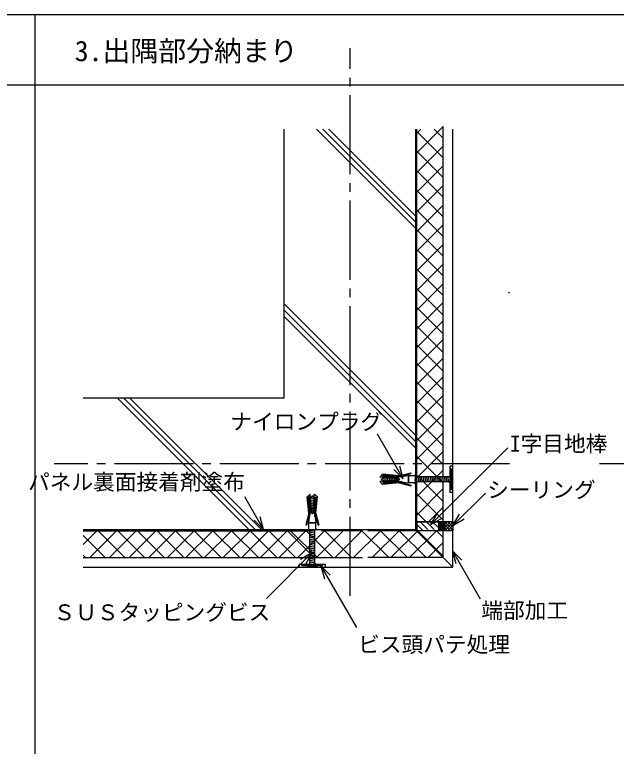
# Model space of a CAD drawing. Units: millimetres, scale not verified. Extents: x 3795 to 7821, y 4568 to 7368.
# Drawn here: x 6464 to 7149, y 6535 to 7368 of the extents above; entities that cross this region are included whole.
import ezdxf
from ezdxf.enums import TextEntityAlignment as Align

# ---------------------------------------------------------------- set-up
doc = ezdxf.new("R2010")
doc.units = ezdxf.units.MM
doc.header["$LTSCALE"] = 10
for name, pattern in [('CHAIN2', [12, 9, -1, 1, -1]), ('DASHED1', [1.8, 1.2, -0.6]), ('DOUBLE_CHAIN1', [8.8, 5, -1, 0.6, -0.6, 0.6, -1])]:
    doc.linetypes.add(name, pattern=pattern)
for name, color, linetype in [('0-0', 7, 'Continuous'), ('3-0', 7, 'Continuous'), ('3-1', 4, 'Continuous'), ('5-0', 7, 'DOUBLE_CHAIN1'), ('5-1', 4, 'Continuous')]:
    doc.layers.add(name, color=color, linetype=linetype)
doc.styles.add('ＭＳ ゴシック', font='')
doc.styles.get('ＭＳ ゴシック').set_extended_font_data('MS Gothic')

msp = doc.modelspace()

# ---------------------------------------------------------------- linework, layer by layer
at = {"layer": '0-0', "color": 2}
msp.add_line((3820.85, 7368.18), (7820.85, 7368.18), dxfattribs=at)
at = {"layer": '0-0'}
for p, q in [((6487.52, 4818.18), (6487.52, 7368.18)), ((3820.85, 7288.18), (7820.85, 7288.18))]:
    msp.add_line(p, q, dxfattribs=at)
at = {"layer": '3-0', "linetype": 'CHAIN2'}
for p, q in [((6845.98, 6706.37), (6845.98, 7330.04)), ((7027.51, 6856.54), (6509.01, 6856.54)), ((7648.59, 6856.54), (7130.09, 6856.54))]:
    msp.add_line(p, q, dxfattribs=at)
at = {"layer": '3-0'}
for p, q in [((6770.98, 6931.54), (6770.98, 7237.82)), ((6920.98, 7124.6), (6807.76, 7237.82)), ((6920.98, 7131.67), (6814.83, 7237.82)), ((6920.98, 7138.74), (6821.9, 7237.82)), ((6920.98, 6780.54), (6920.98, 7237.82)), ((6921.98, 7210.93), (6951.98, 7240.93)), ((6921.98, 6790.54), (6921.98, 7237.82)), ((6921.98, 7233.33), (6926.46, 7237.82)), ((6921.98, 7234.98), (6951.98, 7204.98)), ((6941.54, 7237.82), (6951.98, 7227.38)), ((6951.98, 6790.54), (6951.98, 7240.93)), ((6962.98, 6790.54), (6962.98, 7237.82)), ((6921.98, 7188.53), (6951.98, 7218.53)), ((6921.98, 7212.58), (6951.98, 7182.58)), ((6921.98, 7166.13), (6951.98, 7196.13)), ((6921.98, 7190.18), (6951.98, 7160.18)), ((6921.98, 7143.73), (6951.98, 7173.73)), ((6921.98, 7167.78), (6951.98, 7137.78)), ((6921.98, 7121.33), (6951.98, 7151.33)), ((6921.98, 7145.38), (6951.98, 7115.38)), ((6921.98, 7098.93), (6951.98, 7128.93)), ((6921.98, 7122.98), (6951.98, 7092.98)), ((6921.98, 7076.53), (6951.98, 7106.53)), ((6921.98, 7100.58), (6951.98, 7070.58)), ((6921.98, 7054.13), (6951.98, 7084.13)), ((6921.98, 7078.18), (6951.98, 7048.18)), ((6921.98, 7031.73), (6951.98, 7061.73)), ((6921.98, 7055.78), (6951.98, 7025.78)), ((7027.51, 7050.91), (7026.18, 7052.24)), ((6920.98, 6888.74), (6770.98, 7038.74)), ((6921.98, 7010.52), (6951.98, 7040.52)), ((6921.98, 7034.56), (6951.98, 7004.56)), ((6920.98, 6881.67), (6770.98, 7031.67)), ((6920.98, 6874.6), (6770.98, 7024.6)), ((6921.98, 6989.31), (6951.98, 7019.31)), ((6921.98, 7013.35), (6951.98, 6983.35)), ((6921.98, 6968.09), (6951.98, 6998.09)), ((6921.98, 6992.14), (6951.98, 6962.14)), ((6921.98, 6946.88), (6951.98, 6976.88)), ((6921.98, 6970.92), (6951.98, 6940.92)), ((6921.98, 6925.67), (6951.98, 6955.67)), ((6921.98, 6949.71), (6951.98, 6919.71)), ((6921.98, 6904.45), (6951.98, 6934.45)), ((6770.98, 6931.54), (6541.98, 6931.54)), ((6731.2, 6781.54), (6581.2, 6931.54)), ((6738.27, 6781.54), (6588.27, 6931.54)), ((6745.34, 6781.54), (6595.34, 6931.54)), ((6921.98, 6928.5), (6951.98, 6898.5)), ((6921.98, 6883.24), (6951.98, 6913.24)), ((6921.98, 6907.28), (6951.98, 6877.28)), ((6921.98, 6862.03), (6951.98, 6892.03)), ((6906.51, 6839.45), (6877.16, 6890.29)), ((6921.98, 6886.07), (6951.98, 6856.07)), ((6938.02, 6787.5), (7025.43, 6874.92)), ((6921.98, 6840.81), (6951.98, 6870.81)), ((6921.98, 6864.86), (6951.98, 6834.86)), ((6906.51, 6839.45), (6895.91, 6850.05)), ((6906.51, 6839.45), (6902.63, 6853.93)), ((6921.98, 6819.6), (6951.98, 6849.6)), ((6962.98, 6854.04), (6959.98, 6854.04)), ((6959.98, 6824.04), (6959.98, 6854.04)), ((6959.98, 6851.04), (6959.98, 6827.04)), ((6960.98, 6851.04), (6959.98, 6851.04)), ((6881.48, 6839.04), (6885.02, 6841.08)), ((6901.98, 6843.04), (6882.98, 6845.04)), ((6883.06, 6841.26), (6883.45, 6844.99)), ((6884.05, 6841.17), (6884.44, 6844.89)), ((6885.05, 6841.08), (6885.44, 6844.78)), ((6886.05, 6840.99), (6886.43, 6844.68)), ((6887.04, 6840.9), (6887.43, 6844.57)), ((6888.04, 6840.81), (6888.42, 6844.47)), ((6889.03, 6840.72), (6889.42, 6844.36)), ((6890.03, 6840.63), (6890.41, 6844.26)), ((6891.03, 6840.54), (6891.41, 6844.15)), ((6892.02, 6840.45), (6892.4, 6844.05)), ((6893.02, 6840.36), (6893.39, 6843.94)), ((6894.01, 6840.27), (6894.39, 6843.84)), ((6895.01, 6840.17), (6895.38, 6843.74)), ((6896, 6840.08), (6896.38, 6843.63)), ((6897, 6839.99), (6897.37, 6843.53)), ((6898, 6839.9), (6898.37, 6843.42)), ((6898.99, 6839.81), (6899.36, 6843.32)), ((6899.99, 6839.72), (6900.35, 6843.2)), ((6900.98, 6839.63), (6901.35, 6843.11)), ((6901.98, 6843.04), (6914.98, 6846.54)), ((6901.98, 6842.01), (6915.24, 6845.58)), ((6911.98, 6843.04), (6901.98, 6841.54)), ((6901.98, 6842.01), (6901.98, 6841.54)), ((6905.31, 6842.04), (6902.11, 6842.04)), ((6912.48, 6843.04), (6912.48, 6835.04)), ((6914.98, 6846.54), (6915.24, 6845.58)), ((6919.98, 6844.04), (6918.98, 6843.04)), ((6919.98, 6844.04), (6919.98, 6834.04)), ((6958.48, 6842.04), (6919.98, 6842.04)), ((6922.48, 6836.04), (6921.42, 6842.04)), ((6921.98, 6843.64), (6951.98, 6813.64)), ((6924.48, 6836.04), (6923.42, 6842.04)), ((6926.48, 6836.04), (6925.42, 6842.04)), ((6928.48, 6836.04), (6927.42, 6842.04)), ((6930.48, 6836.04), (6929.42, 6842.04)), ((6932.48, 6836.04), (6931.42, 6842.04)), ((6934.48, 6836.04), (6933.42, 6842.04)), ((6936.48, 6836.04), (6935.42, 6842.04)), ((6938.48, 6836.04), (6937.42, 6842.04)), ((6940.48, 6836.04), (6939.42, 6842.04)), ((6942.48, 6836.04), (6941.42, 6842.04)), ((6944.48, 6836.04), (6943.42, 6842.04)), ((6946.48, 6836.04), (6945.42, 6842.04)), ((6948.48, 6836.04), (6947.42, 6842.04)), ((6950.48, 6836.04), (6949.42, 6842.04)), ((6952.48, 6836.04), (6951.42, 6842.04)), ((6954.48, 6836.04), (6953.42, 6842.04)), ((6956.48, 6836.04), (6955.42, 6842.04)), ((6959.98, 6843.54), (6958.48, 6842.04)), ((6961.48, 6845.04), (6960.98, 6844.54)), ((6961.48, 6845.04), (6961.48, 6833.04)), ((6881.44, 6839.07), (6885.02, 6837)), ((6901.98, 6835.04), (6882.98, 6833.04)), ((6883.06, 6836.82), (6883.45, 6833.09)), ((6884.05, 6836.91), (6884.44, 6833.2)), ((6885.31, 6837.03), (6884.63, 6840.86)), ((6885.05, 6837), (6885.44, 6833.3)), ((6886.05, 6837.09), (6886.43, 6833.4)), ((6887.27, 6837.2), (6886.62, 6840.94)), ((6887.04, 6837.18), (6887.43, 6833.51)), ((6888.04, 6837.27), (6888.42, 6833.61)), ((6889.24, 6837.38), (6888.65, 6840.75)), ((6889.03, 6837.36), (6889.42, 6833.72)), ((6890.03, 6837.45), (6890.41, 6833.82)), ((6891.21, 6837.56), (6890.68, 6840.57)), ((6891.03, 6837.55), (6891.41, 6833.93)), ((6892.02, 6837.64), (6892.4, 6834.03)), ((6893.18, 6837.74), (6892.71, 6840.38)), ((6893.02, 6837.73), (6893.39, 6834.14)), ((6894.01, 6837.82), (6894.39, 6834.24)), ((6895.15, 6837.92), (6894.75, 6840.2)), ((6895.01, 6837.91), (6895.38, 6834.35)), ((6896, 6838), (6896.38, 6834.45)), ((6897.12, 6838.1), (6896.78, 6840.01)), ((6897, 6838.09), (6897.37, 6834.56)), ((6898, 6838.18), (6898.37, 6834.66)), ((6899.09, 6838.28), (6898.81, 6839.83)), ((6898.99, 6838.27), (6899.36, 6834.77)), ((6899.99, 6838.36), (6900.35, 6834.88)), ((6901.05, 6838.46), (6900.84, 6839.64)), ((6900.98, 6838.45), (6901.35, 6834.97)), ((6901.98, 6839.54), (6901.98, 6838.54)), ((6901.98, 6836.54), (6901.98, 6836.08)), ((6901.98, 6836.54), (6911.98, 6835.04)), ((6901.98, 6836.08), (6915.24, 6832.51)), ((6901.98, 6835.04), (6914.98, 6831.54)), ((6905.31, 6836.04), (6902.11, 6836.04)), ((6918.98, 6835.04), (6911.98, 6835.04)), ((6918.98, 6835.04), (6919.98, 6834.04)), ((6920.48, 6836.04), (6919.98, 6838.88)), ((6958.48, 6836.04), (6919.98, 6836.04)), ((6961.48, 6833.04), (6960.98, 6833.54)), ((6915.24, 6832.51), (6914.98, 6831.54)), ((6921.98, 6798.39), (6951.98, 6828.39)), ((6747.4, 6781.71), (6725.93, 6818.9)), ((6921.98, 6822.43), (6951.98, 6792.43)), ((6962.98, 6824.04), (6959.98, 6824.04)), ((6962.98, 6786.35), (6999.96, 6823.33)), ((6921.98, 6801.22), (6932.66, 6790.54)), ((6935.35, 6790.54), (6951.98, 6807.17)), ((6938.02, 6787.5), (6945.52, 6800.49)), ((6747.4, 6781.71), (6736.79, 6792.32)), ((6747.4, 6781.71), (6743.52, 6796.2)), ((6938.02, 6787.5), (6951.01, 6795)), ((6962.98, 6786.35), (6970.48, 6799.35)), ((6962.98, 6786.35), (6975.97, 6793.85)), ((6962.98, 6790.54), (6920.98, 6790.54)), ((6921.98, 6790.29), (6921.98, 6780.79)), ((6951.98, 6790.29), (6921.98, 6790.29)), ((6946.98, 6780.79), (6946.98, 6790.29)), ((6947.98, 6780.79), (6947.98, 6790.29)), ((6948.98, 6780.79), (6948.98, 6790.29)), ((6949.98, 6780.79), (6949.98, 6790.29)), ((6950.98, 6780.79), (6950.98, 6790.29)), ((6951.98, 6780.79), (6951.98, 6790.29)), ((6952.98, 6790.54), (6952.98, 6780.54)), ((6952.98, 6783.43), (6960.1, 6790.54)), ((6952.98, 6786.96), (6956.56, 6790.54)), ((6952.98, 6790.5), (6953.02, 6790.54)), ((6952.98, 6787.89), (6960.33, 6780.54)), ((6952.98, 6784.36), (6956.8, 6780.54)), ((6953.63, 6780.54), (6962.98, 6789.89)), ((6953.87, 6790.54), (6962.98, 6781.43)), ((6957.17, 6780.54), (6962.98, 6786.35)), ((6957.4, 6790.54), (6962.98, 6784.97)), ((6960.7, 6780.54), (6962.98, 6782.82)), ((6960.94, 6790.54), (6962.98, 6788.5)), ((6962.98, 6790.54), (6962.98, 6780.54)), ((6920.98, 6781.54), (6541.98, 6781.54)), ((6541.98, 6780.54), (6802.98, 6780.54)), ((6541.98, 6764.96), (6557.56, 6780.54)), ((6567.03, 6750.04), (6541.98, 6775.09)), ((6549.46, 6750.04), (6579.96, 6780.54)), ((6589.43, 6750.04), (6558.93, 6780.54)), ((6571.86, 6750.04), (6602.36, 6780.54)), ((6611.83, 6750.04), (6581.33, 6780.54)), ((6594.26, 6750.04), (6624.76, 6780.54)), ((6634.23, 6750.04), (6603.73, 6780.54)), ((6616.66, 6750.04), (6647.16, 6780.54)), ((6656.63, 6750.04), (6626.13, 6780.54)), ((6637.87, 6750.04), (6668.37, 6780.54)), ((6677.84, 6750.04), (6647.34, 6780.54)), ((6659.09, 6750.04), (6689.59, 6780.54)), ((6699.06, 6750.04), (6668.56, 6780.54)), ((6680.3, 6750.04), (6710.8, 6780.54)), ((6720.27, 6750.04), (6689.77, 6780.54)), ((6701.51, 6750.04), (6732.01, 6780.54)), ((6741.48, 6750.04), (6710.98, 6780.54)), ((6722.73, 6750.04), (6753.23, 6780.54)), ((6762.7, 6750.04), (6732.2, 6780.54)), ((6743.94, 6750.04), (6774.44, 6780.54)), ((6755.02, 6780.54), (6745.02, 6780.54)), ((6783.91, 6750.04), (6753.41, 6780.54)), ((6765.15, 6750.04), (6795.65, 6780.54)), ((6805.12, 6750.04), (6774.62, 6780.54)), ((6786.37, 6750.04), (6816.87, 6780.54)), ((6826.34, 6750.04), (6795.84, 6780.54)), ((6807.58, 6750.04), (6838.08, 6780.54)), ((6859.98, 6780.54), (6812.98, 6780.54)), ((6847.55, 6750.04), (6817.05, 6780.54)), ((6828.79, 6750.04), (6859.29, 6780.54)), ((6850.01, 6750.04), (6880.51, 6780.54)), ((6889.97, 6750.04), (6859.47, 6780.54)), ((6871.22, 6750.04), (6901.72, 6780.54)), ((6911.19, 6750.04), (6880.69, 6780.54)), ((6892.43, 6750.04), (6922.93, 6780.54)), ((6932.4, 6750.04), (6901.9, 6780.54)), ((6913.65, 6750.04), (6944.15, 6780.54)), ((6962.98, 6739.04), (6921.48, 6780.54)), ((6921.98, 6780.79), (6951.98, 6780.79)), ((6951.98, 6751.68), (6923.11, 6780.54)), ((6951.98, 6772.89), (6944.33, 6780.54)), ((6951.98, 6750.04), (6951.98, 6780.54)), ((6952.98, 6780.82), (6953.26, 6780.54)), ((6934.86, 6750.04), (6951.98, 6767.16)), ((6544.63, 6750.04), (6541.98, 6752.69)), ((6541.98, 6750.04), (6859.98, 6750.04)), ((6951.98, 6750.04), (6865.98, 6750.04)), ((6962.54, 6757.53), (6994.14, 6702.8)), ((6962.54, 6757.53), (6973.15, 6746.92)), ((6962.54, 6757.53), (6966.42, 6743.04)), ((6541.98, 6739.04), (6962.98, 6739.04))]:
    msp.add_line(p, q, dxfattribs=at)
at = {"layer": '3-0', "linetype": 'DASHED1'}
for p, q in [((6921.98, 6787.4), (6928.59, 6780.79)), ((6926.16, 6790.29), (6935.66, 6780.79)), ((6933.23, 6790.29), (6942.73, 6780.79)), ((6940.3, 6790.29), (6946.98, 6783.61))]:
    msp.add_line(p, q, dxfattribs=at)
at = {"layer": '3-0'}
for points in [[(6960.98, 6851.04), (6960.98, 6827.04), (6959.98, 6827.04)], [(6901.98, 6839.54), (6879.98, 6841.54), (6882.98, 6845.04)], [(6918.98, 6843.04), (6911.98, 6843.04), (6911.98, 6835.04)], [(6959.98, 6834.54), (6958.48, 6836.04), (6957.42, 6842.04)], [(6901.98, 6838.54), (6879.98, 6836.54), (6882.98, 6833.04)], [(6962.98, 6739.04), (6962.98, 6780.54), (6865.98, 6780.54)]]:
    msp.add_lwpolyline(points, dxfattribs=at)
at = {"layer": '3-1'}
msp.add_line((6959.98, 6838.98), (6959.98, 6839.1), dxfattribs=at)
at = {"layer": '5-0', "linetype": 'Continuous'}
for p, q in [((6798.98, 6800.04), (6796.98, 6819.04)), ((6800.76, 6818.96), (6797.03, 6818.57)), ((6800.85, 6817.97), (6797.13, 6817.58)), ((6800.94, 6816.97), (6797.24, 6816.58)), ((6802.98, 6820.54), (6800.94, 6817)), ((6805, 6816.71), (6801.16, 6817.39)), ((6802.96, 6820.58), (6805.02, 6817)), ((6805.02, 6816.97), (6808.72, 6816.58)), ((6805.11, 6817.97), (6808.83, 6817.58)), ((6805.2, 6818.96), (6808.93, 6818.57)), ((6806.98, 6800.04), (6808.98, 6819.04)), ((6801.03, 6815.98), (6797.34, 6815.59)), ((6801.12, 6814.98), (6797.45, 6814.59)), ((6801.21, 6813.98), (6797.55, 6813.6)), ((6801.3, 6812.99), (6797.66, 6812.6)), ((6801.39, 6811.99), (6797.76, 6811.61)), ((6801.48, 6811), (6797.87, 6810.62)), ((6801.57, 6810), (6797.97, 6809.62)), ((6801.67, 6809), (6798.08, 6808.63)), ((6801.76, 6808.01), (6798.18, 6807.63)), ((6804.82, 6814.75), (6801.08, 6815.4)), ((6804.64, 6812.78), (6801.27, 6813.37)), ((6804.46, 6810.81), (6801.45, 6811.34)), ((6804.28, 6808.84), (6801.64, 6809.31)), ((6804.2, 6808.01), (6807.78, 6807.63)), ((6804.29, 6809), (6807.88, 6808.63)), ((6804.39, 6810), (6807.99, 6809.62)), ((6804.48, 6811), (6808.09, 6810.62)), ((6804.57, 6811.99), (6808.2, 6811.61)), ((6804.66, 6812.99), (6808.3, 6812.6)), ((6804.75, 6813.98), (6808.41, 6813.6)), ((6804.84, 6814.98), (6808.51, 6814.59)), ((6804.93, 6815.98), (6808.62, 6815.59)), ((6798.98, 6800.04), (6795.48, 6787.04)), ((6800.02, 6800.04), (6796.45, 6786.78)), ((6801.85, 6807.01), (6798.29, 6806.64)), ((6801.94, 6806.02), (6798.39, 6805.64)), ((6802.03, 6805.02), (6798.49, 6804.65)), ((6802.12, 6804.02), (6798.6, 6803.65)), ((6802.21, 6803.03), (6798.7, 6802.66)), ((6802.3, 6802.03), (6798.82, 6801.67)), ((6802.39, 6801.04), (6798.91, 6800.67)), ((6798.98, 6790.04), (6800.48, 6800.04)), ((6799.98, 6796.71), (6799.98, 6799.91)), ((6800.02, 6800.04), (6800.48, 6800.04)), ((6804.1, 6806.87), (6801.82, 6807.27)), ((6803.92, 6804.9), (6802.01, 6805.24)), ((6803.74, 6802.94), (6802.19, 6803.21)), ((6803.56, 6800.97), (6802.38, 6801.18)), ((6802.48, 6800.04), (6803.48, 6800.04)), ((6803.57, 6801.04), (6807.05, 6800.67)), ((6803.66, 6802.03), (6807.14, 6801.67)), ((6803.75, 6803.03), (6807.26, 6802.66)), ((6803.84, 6804.02), (6807.36, 6803.65)), ((6803.93, 6805.02), (6807.46, 6804.65)), ((6804.02, 6806.02), (6807.57, 6805.64)), ((6804.11, 6807.01), (6807.67, 6806.64)), ((6805.48, 6800.04), (6805.94, 6800.04)), ((6805.48, 6800.04), (6806.98, 6790.04)), ((6805.94, 6800.04), (6809.51, 6786.78)), ((6805.98, 6796.71), (6805.98, 6799.91)), ((6806.98, 6800.04), (6810.48, 6787.04)), ((6795.48, 6787.04), (6796.45, 6786.78)), ((6797.98, 6782.04), (6798.98, 6783.04)), ((6798.98, 6789.54), (6806.98, 6789.54)), ((6806.98, 6783.04), (6806.98, 6790.04)), ((6806.98, 6783.04), (6807.98, 6782.04)), ((6809.51, 6786.78), (6810.48, 6787.04)), ((6808.76, 6750.04), (6778.26, 6780.54)), ((6797.98, 6782.04), (6807.98, 6782.04)), ((6799.98, 6743.54), (6799.98, 6782.04)), ((6805.98, 6779.54), (6799.98, 6780.6)), ((6805.98, 6777.54), (6799.98, 6778.6)), ((6805.98, 6775.54), (6799.98, 6776.6)), ((6805.98, 6773.54), (6799.98, 6774.6)), ((6805.98, 6781.54), (6803.14, 6782.04)), ((6805.98, 6743.54), (6805.98, 6782.04)), ((6805.98, 6771.54), (6799.98, 6772.6)), ((6805.98, 6769.54), (6799.98, 6770.6)), ((6805.98, 6767.54), (6799.98, 6768.6)), ((6805.98, 6765.54), (6799.98, 6766.6)), ((6805.98, 6763.54), (6799.98, 6764.6)), ((6805.98, 6761.54), (6799.98, 6762.6)), ((6805.98, 6759.54), (6799.98, 6760.6)), ((6805.98, 6757.54), (6799.98, 6758.6)), ((6802.57, 6755.15), (6750.67, 6703.24)), ((6802.57, 6755.15), (6789.58, 6747.65)), ((6802.57, 6755.15), (6795.07, 6742.16)), ((6805.98, 6755.54), (6799.98, 6756.6)), ((6805.98, 6753.54), (6799.98, 6754.6)), ((6805.98, 6751.54), (6799.98, 6752.6)), ((6805.98, 6749.54), (6799.98, 6750.6)), ((6787.98, 6739.04), (6787.98, 6742.04)), ((6817.98, 6742.04), (6787.98, 6742.04)), ((6790.98, 6742.04), (6814.98, 6742.04)), ((6790.98, 6741.04), (6790.98, 6742.04)), ((6796.98, 6740.54), (6797.48, 6741.04)), ((6798.48, 6742.04), (6799.98, 6743.54)), ((6805.98, 6747.54), (6799.98, 6748.6)), ((6805.98, 6745.54), (6799.98, 6746.6)), ((6808.98, 6740.54), (6808.48, 6741.04)), ((6817.98, 6739.04), (6817.98, 6742.04)), ((6796.98, 6740.54), (6808.98, 6740.54)), ((6812.79, 6740.33), (6823.4, 6729.72)), ((6812.79, 6740.33), (6816.68, 6725.84)), ((6812.79, 6740.33), (6853.3, 6670.16))]:
    msp.add_line(p, q, dxfattribs=at)
for points in [[(6802.48, 6800.04), (6800.48, 6822.04), (6796.98, 6819.04)], [(6803.48, 6800.04), (6805.48, 6822.04), (6808.98, 6819.04)], [(6798.98, 6783.04), (6798.98, 6790.04), (6806.98, 6790.04)], [(6790.98, 6741.04), (6814.98, 6741.04), (6814.98, 6742.04)], [(6807.48, 6742.04), (6805.98, 6743.54), (6799.98, 6744.6)]]:
    msp.add_lwpolyline(points, dxfattribs=at)
at = {"layer": '5-1'}
msp.add_line((6802.98, 6741.98), (6802.98, 6742.1), dxfattribs=at)

# ---------------------------------------------------------------- texts
at = {"layer": '0-0', "style": 'ＭＳ ゴシック'}
msp.add_text('3.出隅部分納まり', height=23.28, dxfattribs=at).set_placement((6532.4, 7308.18), align=Align.BOTTOM_LEFT)
at = {"layer": '3-0', "style": 'ＭＳ ゴシック'}
for s, p in [('ナイロンプラグ', (6709.65, 6890.24)), ('I字目地棒', (7027.85, 6865.11)), ('パネル裏面接着剤塗布', (6479.31, 6821.53)), ('シーリング', (7002.05, 6812.64)), ('端部加工', (6995.38, 6675.19))]:
    msp.add_text(s, height=18.1, dxfattribs=at).set_placement(p, align=Align.BOTTOM_LEFT)
at = {"layer": '5-0', "style": 'ＭＳ ゴシック'}
for s, p in [('ＳＵＳタッピングビス', (6508.24, 6673.08)), ('ビス頭パテ処理', (6855.2, 6636.54))]:
    msp.add_text(s, height=18.1, dxfattribs=at).set_placement(p, align=Align.BOTTOM_LEFT)

doc.saveas('drawing.dxf')
